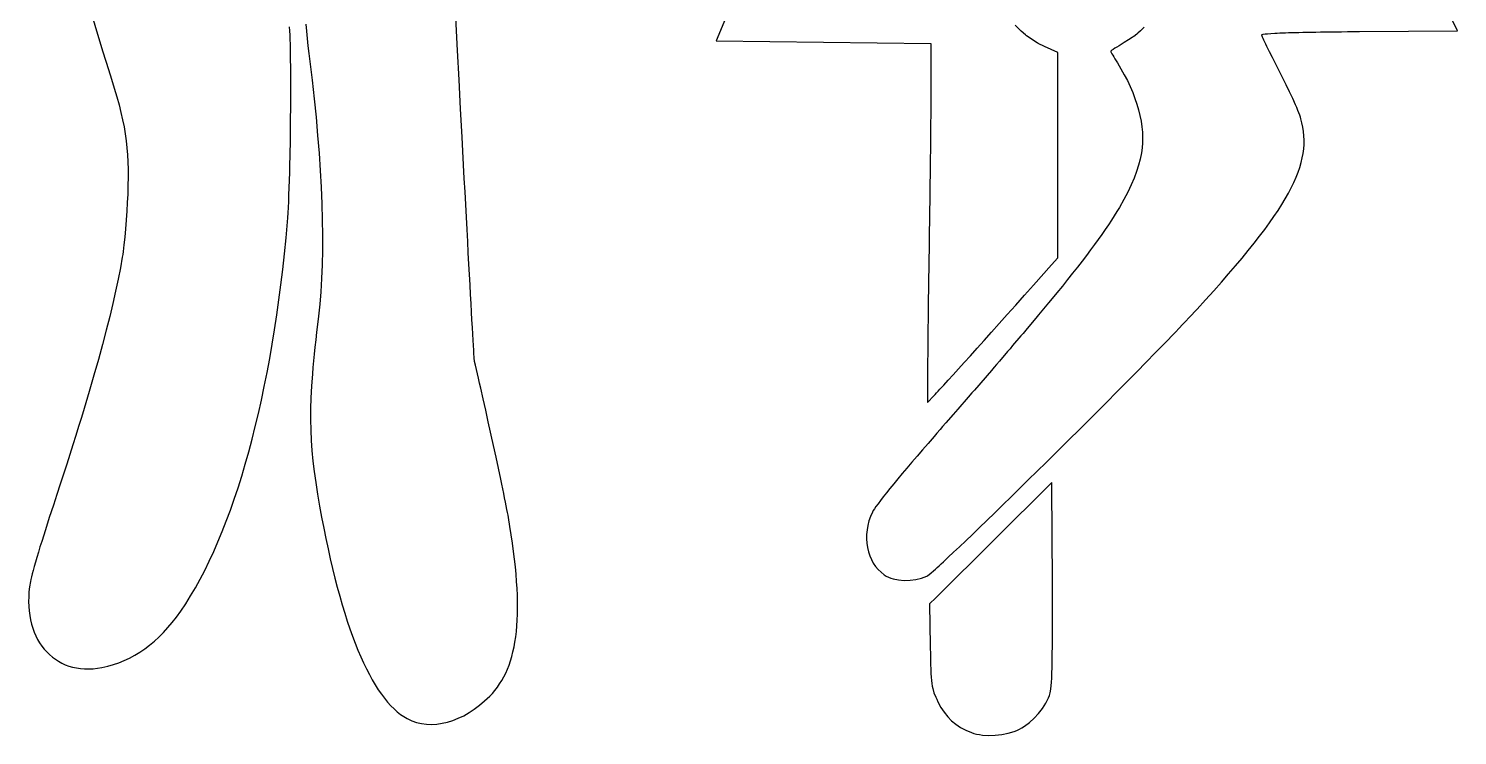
# Model space of a CAD drawing. Header units: metres. Extents: x 6 to 95, y 7 to 124.
# Drawn here: x 7.8 to 94.9, y 6.7 to 49.8 of the extents above; entities that cross this region are included whole.
import ezdxf

# ---------------------------------------------------------------- set-up
doc = ezdxf.new("R2010")
doc.units = ezdxf.units.M

msp = doc.modelspace()

# ---------------------------------------------------------------- linework, layer by layer
for p, q in [((94.9055, 49.6734), (90.3187, 59.1896)), ((33.9196, 48.4789), (33.7321, 52.0659)), ((50.764, 51.6686), (49.7015, 49.0595)), ((11.6355, 50.5805), (11.9517, 49.4763)), ((23.6868, 49.6873), (23.667, 49.9255)), ((23.703, 49.4121), (23.6868, 49.6873)), ((24.6686, 50.0777), (24.7015, 49.6536)), ((68.234, 49.7132), (67.9269, 50.0166)), ((68.2864, 49.6672), (68.234, 49.7132)), ((75.5798, 49.6855), (75.4096, 49.5339)), ((75.6416, 49.7427), (75.5798, 49.6855)), ((75.8025, 49.9042), (75.6416, 49.7427)), ((11.9517, 49.4763), (12.2809, 48.3875)), ((23.7161, 49.0938), (23.703, 49.4121)), ((23.7216, 48.9166), (23.7161, 49.0938)), ((23.7263, 48.7264), (23.7216, 48.9166)), ((24.7015, 49.6536), (24.7411, 49.214)), ((24.7411, 49.214), (24.7873, 48.7601)), ((49.7015, 49.0595), (56.2448, 48.983)), ((56.2448, 48.983), (62.7881, 48.906)), ((62.7881, 48.906), (62.7881, 46.1434)), ((68.559, 49.4357), (68.2864, 49.6672)), ((68.6315, 49.3797), (68.559, 49.4357)), ((68.9026, 49.1834), (68.6315, 49.3797)), ((68.98, 49.1313), (68.9026, 49.1834)), ((69.2764, 48.9503), (68.98, 49.1313)), ((69.337, 48.9149), (69.2764, 48.9503)), ((69.7148, 48.7236), (69.337, 48.9149)), ((74.5853, 48.9577), (74.2657, 48.7722)), ((74.8515, 49.119), (74.5853, 48.9577)), ((74.8915, 49.1455), (74.8515, 49.119)), ((75.0957, 49.2872), (74.8915, 49.1455)), ((75.1638, 49.3374), (75.0957, 49.2872)), ((75.344, 49.4795), (75.1638, 49.3374)), ((75.4096, 49.5339), (75.344, 49.4795)), ((82.9713, 49.4285), (82.9714, 49.4298)), ((82.9715, 49.4259), (82.9713, 49.4285)), ((82.9714, 49.4298), (82.9717, 49.4311)), ((82.9727, 49.4174), (82.9715, 49.4259)), ((82.9717, 49.4311), (82.9721, 49.4324)), ((82.9721, 49.4324), (82.9727, 49.4337)), ((82.9727, 49.4337), (82.9735, 49.435)), ((82.9769, 49.4012), (82.9727, 49.4174)), ((82.9735, 49.435), (82.9744, 49.4364)), ((82.9744, 49.4364), (82.9768, 49.4389)), ((82.9768, 49.4389), (82.9798, 49.4415)), ((82.993, 49.3541), (82.9769, 49.4012)), ((82.9798, 49.4415), (82.9836, 49.4441)), ((82.9836, 49.4441), (82.9931, 49.4492)), ((83.0193, 49.2884), (82.993, 49.3541)), ((82.9931, 49.4492), (83.0204, 49.4591)), ((83.0552, 49.2051), (83.0193, 49.2884)), ((83.0204, 49.4591), (83.0588, 49.4688)), ((83.1001, 49.1053), (83.0552, 49.2051)), ((83.0588, 49.4688), (83.169, 49.4872)), ((83.1534, 48.9902), (83.1001, 49.1053)), ((83.2148, 48.861), (83.1534, 48.9902)), ((83.169, 49.4872), (83.3244, 49.5045)), ((83.2834, 48.7186), (83.2148, 48.861)), ((83.3244, 49.5045), (83.5256, 49.5208)), ((83.5256, 49.5208), (83.7732, 49.536)), ((83.7732, 49.536), (83.9146, 49.5432)), ((83.9146, 49.5432), (84.0679, 49.5501)), ((84.0679, 49.5501), (84.233, 49.5568)), ((84.233, 49.5568), (84.4102, 49.5632)), ((84.4102, 49.5632), (84.5994, 49.5694)), ((84.5994, 49.5694), (84.8007, 49.5753)), ((84.8007, 49.5753), (85.0143, 49.581)), ((85.0143, 49.581), (85.2402, 49.5865)), ((85.2402, 49.5865), (85.4785, 49.5917)), ((85.4785, 49.5917), (85.7292, 49.5966)), ((85.7292, 49.5966), (85.9924, 49.6013)), ((85.9924, 49.6013), (86.2683, 49.6058)), ((86.2683, 49.6058), (86.5568, 49.6101)), ((86.5568, 49.6101), (86.8581, 49.6141)), ((86.8581, 49.6141), (87.1723, 49.6179)), ((87.1723, 49.6179), (87.4994, 49.6215)), ((87.4994, 49.6215), (87.8394, 49.6248)), ((87.8394, 49.6248), (88.1926, 49.628)), ((88.1926, 49.628), (88.5589, 49.6309)), ((88.5589, 49.6309), (88.9384, 49.6336)), ((88.9384, 49.6336), (94.9055, 49.6734)), ((12.2809, 48.3875), (12.6229, 47.3148)), ((23.7305, 48.5224), (23.7263, 48.7264)), ((23.734, 48.304), (23.7305, 48.5224)), ((23.737, 48.0702), (23.734, 48.304)), ((23.7394, 47.8204), (23.737, 48.0702)), ((24.7873, 48.7601), (24.8402, 48.2931)), ((24.8402, 48.2931), (25.0428, 46.6597)), ((34.0136, 46.6895), (33.9196, 48.4789)), ((70.539, 48.3463), (69.7148, 48.7236)), ((70.539, 35.837), (70.539, 48.3463)), ((73.7624, 48.4298), (73.7621, 48.4289)), ((73.7621, 48.4289), (73.7621, 48.428)), ((73.7621, 48.428), (73.7622, 48.4261)), ((73.7622, 48.4261), (73.7626, 48.4238)), ((73.7627, 48.4308), (73.7624, 48.4298)), ((73.7626, 48.4238), (73.7642, 48.4181)), ((73.7632, 48.4319), (73.7627, 48.4308)), ((73.7645, 48.4343), (73.7632, 48.4319)), ((73.7642, 48.4181), (73.7703, 48.4019)), ((73.7664, 48.437), (73.7645, 48.4343)), ((73.7789, 48.4506), (73.7664, 48.437)), ((73.7703, 48.4019), (73.7938, 48.3525)), ((73.827, 48.4899), (73.7789, 48.4506)), ((73.7938, 48.3525), (73.8309, 48.2827)), ((73.9032, 48.544), (73.827, 48.4899)), ((73.8309, 48.2827), (73.8801, 48.1953)), ((73.8801, 48.1953), (73.9396, 48.0931)), ((74.0039, 48.6104), (73.9032, 48.544)), ((73.9396, 48.0931), (74.0078, 47.9792)), ((74.1259, 48.6872), (74.0039, 48.6104)), ((74.0078, 47.9792), (74.1636, 47.7273)), ((74.2657, 48.7722), (74.1259, 48.6872)), ((83.359, 48.5643), (83.2834, 48.7186)), ((83.4408, 48.3991), (83.359, 48.5643)), ((83.6213, 48.0407), (83.4408, 48.3991)), ((83.8204, 47.6523), (83.6213, 48.0407)), ((12.6229, 47.3148), (12.8132, 46.7241)), ((23.7413, 47.5539), (23.7394, 47.8204)), ((23.7428, 47.2699), (23.7413, 47.5539)), ((23.7439, 46.9676), (23.7428, 47.2699)), ((74.1636, 47.7273), (74.384, 47.3648)), ((74.384, 47.3648), (74.5879, 47.002)), ((84.0338, 47.243), (83.8204, 47.6523)), ((84.467, 46.3866), (84.0338, 47.243)), ((12.8132, 46.7241), (12.9845, 46.1719)), ((23.7446, 46.6462), (23.7439, 46.9676)), ((23.7449, 46.3051), (23.7446, 46.6462)), ((23.7449, 45.9435), (23.7449, 46.3051)), ((25.0428, 46.6597), (25.1717, 45.5211)), ((34.1069, 44.92), (34.0136, 46.6895)), ((74.5879, 47.002), (74.7753, 46.6393)), ((74.7753, 46.6393), (74.946, 46.2774)), ((74.946, 46.2774), (75.0997, 45.9169)), ((84.6716, 45.9592), (84.467, 46.3866)), ((12.9845, 46.1719), (13.1373, 45.6533)), ((13.1373, 45.6533), (13.2725, 45.1633)), ((23.7442, 45.1558), (23.7446, 45.5607)), ((23.7446, 45.5607), (23.7449, 45.9435)), ((25.1717, 45.5211), (25.2862, 44.4002)), ((62.7855, 45.4216), (62.784, 45.1965)), ((62.7866, 45.6295), (62.7855, 45.4216)), ((62.7874, 45.8195), (62.7866, 45.6295)), ((62.7879, 45.9911), (62.7874, 45.8195)), ((62.7881, 46.1434), (62.7879, 45.9911)), ((75.0997, 45.9169), (75.2364, 45.5585)), ((75.2364, 45.5585), (75.3559, 45.2028)), ((84.8611, 45.5485), (84.6716, 45.9592)), ((85.0298, 45.1663), (84.8611, 45.5485)), ((13.2725, 45.1633), (13.3909, 44.697)), ((13.3909, 44.697), (13.4931, 44.2494)), ((23.7388, 44.1237), (23.7442, 45.1558)), ((34.1987, 43.1835), (34.1069, 44.92)), ((62.7803, 44.6979), (62.778, 44.4257)), ((62.7823, 44.9551), (62.7803, 44.6979)), ((62.784, 45.1965), (62.7823, 44.9551)), ((75.3559, 45.2028), (75.4579, 44.8504)), ((75.4579, 44.8504), (75.5424, 44.502)), ((75.5424, 44.502), (75.6091, 44.1581)), ((85.1047, 44.9898), (85.0298, 45.1663)), ((85.1725, 44.8249), (85.1047, 44.9898)), ((85.2323, 44.6731), (85.1725, 44.8249)), ((85.2836, 44.5361), (85.2323, 44.6731)), ((85.3256, 44.4152), (85.2836, 44.5361)), ((13.4931, 44.2494), (13.5801, 43.8155)), ((13.5801, 43.8155), (13.6525, 43.3903)), ((23.7264, 43.073), (23.7388, 44.1237)), ((25.2862, 44.4002), (25.3862, 43.2988)), ((62.7726, 43.839), (62.7695, 43.5259)), ((62.7755, 44.1391), (62.7726, 43.839)), ((62.778, 44.4257), (62.7755, 44.1391)), ((75.6091, 44.1581), (75.6579, 43.8195)), ((75.6579, 43.8195), (75.6887, 43.4867)), ((85.3578, 44.312), (85.3256, 44.4152)), ((85.4249, 44.0543), (85.3578, 44.312)), ((85.4784, 43.7962), (85.4249, 44.0543)), ((85.5179, 43.5368), (85.4784, 43.7962)), ((13.6525, 43.3903), (13.7111, 42.9689)), ((13.7111, 42.9689), (13.7567, 42.5463)), ((23.7076, 42.0331), (23.7264, 43.073)), ((25.3862, 43.2988), (25.4716, 42.2186)), ((34.2438, 42.3316), (34.1987, 43.1835)), ((62.7662, 43.2006), (62.7589, 42.5161)), ((62.7695, 43.5259), (62.7662, 43.2006)), ((75.6953, 42.841), (75.6708, 42.5295)), ((75.6887, 43.4867), (75.7012, 43.1603)), ((75.7012, 43.1603), (75.6953, 42.841)), ((85.543, 43.2757), (85.5179, 43.5368)), ((85.5288, 42.4754), (85.5488, 42.7456)), ((85.5535, 43.0122), (85.543, 43.2757)), ((85.5488, 42.7456), (85.5535, 43.0122)), ((13.7567, 42.5463), (13.7901, 42.1175)), ((13.7901, 42.1175), (13.812, 41.6776)), ((23.696, 41.5262), (23.7076, 42.0331)), ((25.4716, 42.2186), (25.5425, 41.1615)), ((34.2883, 41.4928), (34.2438, 42.3316)), ((62.7589, 42.5161), (62.7506, 41.7911)), ((75.5523, 41.8532), (75.4556, 41.4746)), ((75.6276, 42.2263), (75.5523, 41.8532)), ((75.6708, 42.5295), (75.6276, 42.2263)), ((85.3731, 41.6364), (85.4413, 41.9214)), ((85.4413, 41.9214), (85.4931, 42.2009)), ((85.4931, 42.2009), (85.5288, 42.4754)), ((13.812, 41.6776), (13.8231, 41.2216)), ((13.8231, 41.2216), (13.8244, 40.7445)), ((23.6692, 40.5572), (23.6832, 41.033)), ((23.6832, 41.033), (23.696, 41.5262)), ((25.5425, 41.1615), (25.5988, 40.1293)), ((34.3322, 40.6688), (34.2883, 41.4928)), ((62.7415, 41.0313), (62.7317, 40.2422)), ((62.7506, 41.7911), (62.7415, 41.0313)), ((75.3349, 41.0871), (75.188, 40.6873)), ((75.4556, 41.4746), (75.3349, 41.0871)), ((85.0667, 40.7419), (85.1861, 41.0473)), ((85.1861, 41.0473), (85.2882, 41.3453)), ((85.2882, 41.3453), (85.3731, 41.6364)), ((13.8164, 40.2413), (13.8, 39.707)), ((13.8244, 40.7445), (13.8164, 40.2413)), ((23.6381, 39.672), (23.6541, 40.1023)), ((23.6541, 40.1023), (23.6692, 40.5572)), ((25.5988, 40.1293), (25.6403, 39.1239)), ((34.3752, 39.861), (34.3322, 40.6688)), ((62.7317, 40.2422), (62.7212, 39.4294)), ((75.0123, 40.2718), (74.8053, 39.8371)), ((75.188, 40.6873), (75.0123, 40.2718)), ((84.6003, 39.7749), (84.7741, 40.1063)), ((84.7741, 40.1063), (84.9294, 40.4285)), ((84.9294, 40.4285), (85.0667, 40.7419)), ((13.8, 39.707), (13.7775, 39.1994)), ((23.6035, 38.9), (23.6212, 39.27)), ((23.6212, 39.27), (23.6381, 39.672)), ((34.4174, 39.0712), (34.3752, 39.861)), ((62.7212, 39.4294), (62.71, 38.5986)), ((74.5645, 39.38), (74.2876, 38.897)), ((74.8053, 39.8371), (74.5645, 39.38)), ((84.1959, 39.0815), (84.4077, 39.4335)), ((84.4077, 39.4335), (84.6003, 39.7749)), ((13.7467, 38.6682), (13.6664, 37.5984)), ((13.7775, 39.1994), (13.7467, 38.6682)), ((23.5661, 38.2704), (23.5851, 38.5656)), ((23.5851, 38.5656), (23.6035, 38.9)), ((25.6403, 39.1239), (25.667, 38.1471)), ((34.4586, 38.301), (34.4174, 39.0712)), ((62.71, 38.5986), (62.6604, 35.2071)), ((73.9721, 38.3847), (73.7991, 38.1164)), ((74.1348, 38.6447), (73.9721, 38.3847)), ((74.2876, 38.897), (74.1348, 38.6447)), ((83.7137, 38.3434), (83.9647, 38.7184)), ((83.9647, 38.7184), (84.1959, 39.0815)), ((13.6664, 37.5984), (13.6195, 37.0912)), ((23.4586, 37.0412), (23.5468, 38.0182)), ((23.5468, 38.0182), (23.5661, 38.2704)), ((25.667, 38.1471), (25.6789, 37.2007)), ((34.4988, 37.552), (34.4586, 38.301)), ((34.5379, 36.8257), (34.4988, 37.552)), ((73.4209, 37.5538), (73.2152, 37.2585)), ((73.6154, 37.8396), (73.4209, 37.5538)), ((73.7991, 38.1164), (73.6154, 37.8396)), ((82.8382, 37.1413), (83.1508, 37.5555)), ((83.1508, 37.5555), (83.4425, 37.956)), ((83.4425, 37.956), (83.7137, 38.3434)), ((13.5699, 36.6235), (13.5446, 36.4094)), ((13.6195, 37.0912), (13.5699, 36.6235)), ((23.3621, 36.076), (23.4586, 37.0412)), ((25.6789, 37.2007), (25.6759, 36.2865)), ((34.5757, 36.1239), (34.5379, 36.8257)), ((72.769, 36.6379), (72.5278, 36.3117)), ((72.998, 36.9533), (72.769, 36.6379)), ((73.2152, 37.2585), (72.998, 36.9533)), ((82.1492, 36.2693), (82.5045, 36.7128)), ((82.5045, 36.7128), (82.8382, 37.1413)), ((13.4683, 35.8696), (13.3523, 35.2137)), ((13.4936, 36.0304), (13.4683, 35.8696)), ((13.5191, 36.211), (13.4936, 36.0304)), ((13.5446, 36.4094), (13.5191, 36.211)), ((23.2573, 35.1228), (23.3621, 36.076)), ((25.6759, 36.2865), (25.6579, 35.4063)), ((34.6123, 35.4482), (34.5757, 36.1239)), ((70.1447, 35.3936), (70.5318, 35.8289)), ((70.5318, 35.8293), (70.539, 35.837)), ((70.5318, 35.8289), (70.5318, 35.8293)), ((72.2742, 35.9744), (72.0079, 35.6255)), ((72.5278, 36.3117), (72.2742, 35.9744)), ((81.3728, 35.335), (81.7721, 35.8103)), ((81.7721, 35.8103), (82.1492, 36.2693)), ((13.3523, 35.2137), (13.2181, 34.5239)), ((23.1443, 34.1821), (23.2573, 35.1228)), ((25.6579, 35.4063), (25.6249, 34.562)), ((34.6475, 34.8001), (34.6123, 35.4482)), ((62.6604, 35.2071), (62.6504, 34.5482)), ((69.0425, 34.1539), (70.1447, 35.3936)), ((71.4358, 34.8912), (71.1294, 34.5051)), ((71.7285, 35.2646), (71.4358, 34.8912)), ((72.0079, 35.6255), (71.7285, 35.2646)), ((80.9509, 34.8429), (81.3728, 35.335)), ((13.2181, 34.5239), (13.0653, 33.7991)), ((23.0233, 33.2542), (23.1443, 34.1821)), ((25.6249, 34.562), (25.5768, 33.7554)), ((34.6812, 34.1813), (34.6475, 34.8001)), ((34.7134, 33.5934), (34.6812, 34.1813)), ((62.6504, 34.5482), (62.641, 33.9041)), ((68.4939, 33.5373), (69.0425, 34.1539)), ((70.8091, 34.1056), (70.4744, 33.6925)), ((71.1294, 34.5051), (70.8091, 34.1056)), ((80.0381, 33.8057), (80.5061, 34.3333)), ((80.5061, 34.3333), (80.9509, 34.8429)), ((13.0653, 33.7991), (12.8936, 33.0382)), ((22.8942, 32.3393), (23.0233, 33.2542)), ((25.5768, 33.7554), (25.5135, 32.9883)), ((34.744, 33.038), (34.7134, 33.5934)), ((62.6322, 33.2765), (62.6242, 32.6675)), ((62.641, 33.9041), (62.6322, 33.2765)), ((67.9625, 32.9408), (68.4939, 33.5373)), ((70.0863, 33.2191), (69.9671, 33.0745)), ((70.4744, 33.6925), (70.0863, 33.2191)), ((79.031, 32.6935), (79.5465, 33.2593)), ((79.5465, 33.2593), (80.0381, 33.8057)), ((12.8936, 33.0382), (12.7029, 32.2403)), ((22.7572, 31.438), (22.8942, 32.3393)), ((25.435, 32.2625), (25.375, 31.7652)), ((25.5135, 32.9883), (25.435, 32.2625)), ((34.7728, 32.5168), (34.744, 33.038)), ((34.7998, 32.0313), (34.7728, 32.5168)), ((62.6242, 32.6675), (62.6169, 32.0791)), ((66.9561, 31.8132), (67.4496, 32.3656)), ((67.4496, 32.3656), (67.9625, 32.9408)), ((69.3619, 32.3439), (69.187, 32.1343)), ((69.4621, 32.4647), (69.3619, 32.3439)), ((69.9671, 33.0745), (69.4621, 32.4647)), ((78.5332, 32.1582), (78.7111, 32.348)), ((78.7111, 32.348), (78.8772, 32.5266)), ((78.8772, 32.5266), (79.031, 32.6935)), ((12.4928, 31.4044), (12.263, 30.5296)), ((12.7029, 32.2403), (12.4928, 31.4044)), ((22.6124, 30.5504), (22.7572, 31.438)), ((25.375, 31.7652), (25.319, 31.2859)), ((34.825, 31.5832), (34.7998, 32.0313)), ((34.8481, 31.1741), (34.825, 31.5832)), ((62.6103, 31.5133), (62.6044, 30.9719)), ((62.6169, 32.0791), (62.6103, 31.5133)), ((66.4832, 31.2845), (66.9561, 31.8132)), ((68.5797, 31.4112), (68.4109, 31.2112)), ((69.0786, 32.0052), (68.5797, 31.4112)), ((69.187, 32.1343), (69.0786, 32.0052)), ((77.713, 31.2962), (77.9335, 31.5263)), ((77.9335, 31.5263), (78.1441, 31.7469)), ((78.1441, 31.7469), (78.3441, 31.9577)), ((78.3441, 31.9577), (78.5332, 32.1582)), ((12.263, 30.5296), (12.0132, 29.6148)), ((22.4599, 29.6769), (22.6124, 30.5504)), ((25.267, 30.8238), (25.2189, 30.3779)), ((25.319, 31.2859), (25.267, 30.8238)), ((34.8692, 30.8056), (34.8481, 31.1741)), ((34.8882, 30.4794), (34.8692, 30.8056)), ((62.6044, 30.9719), (62.5993, 30.457)), ((65.6037, 30.3038), (66.032, 30.781)), ((66.032, 30.781), (66.4832, 31.2845)), ((68.2848, 31.0624), (67.7772, 30.4647)), ((68.4109, 31.2112), (68.2848, 31.0624)), ((76.475, 30.0189), (76.9955, 30.5535)), ((76.9955, 30.5535), (77.2436, 30.8094)), ((77.2436, 30.8094), (77.4829, 31.0571)), ((77.4829, 31.0571), (77.713, 31.2962)), ((22.2998, 28.8179), (22.4599, 29.6769)), ((25.1747, 29.9473), (25.1346, 29.531)), ((25.2189, 30.3779), (25.1747, 29.9473)), ((34.9049, 30.1971), (34.8882, 30.4794)), ((34.9194, 29.9602), (34.9049, 30.1971)), ((34.9314, 29.7704), (34.9194, 29.9602)), ((34.9365, 29.6937), (34.9314, 29.7704)), ((34.9409, 29.6294), (34.9365, 29.6937)), ((62.595, 29.9706), (62.5914, 29.5146)), ((62.5993, 30.457), (62.595, 29.9706)), ((64.8201, 29.4333), (65.1994, 29.8541)), ((65.1994, 29.8541), (65.6037, 30.3038)), ((67.4726, 30.1077), (66.9725, 29.5238)), ((67.6189, 30.2787), (67.4726, 30.1077)), ((67.7772, 30.4647), (67.6189, 30.2787)), ((75.9248, 29.4568), (76.475, 30.0189)), ((12.0132, 29.6148), (11.7433, 28.659)), ((22.1321, 27.9737), (22.2998, 28.8179)), ((25.0984, 29.1281), (25.0663, 28.7377)), ((25.1346, 29.531), (25.0984, 29.1281)), ((34.9448, 29.5776), (34.9409, 29.6294)), ((34.9479, 29.5387), (34.9448, 29.5776)), ((34.9504, 29.5127), (34.9479, 29.5387)), ((34.9523, 29.4999), (34.9504, 29.5127)), ((35.0079, 29.2692), (34.9523, 29.4999)), ((35.0673, 29.0199), (35.0079, 29.2692)), ((35.1301, 28.7534), (35.0673, 29.0199)), ((62.5886, 29.0909), (62.5867, 28.7016)), ((62.5914, 29.5146), (62.5886, 29.0909)), ((64.1413, 28.6829), (64.467, 29.0425)), ((64.467, 29.0425), (64.8201, 29.4333)), ((66.4826, 28.955), (65.4444, 27.7546)), ((66.6484, 29.1469), (66.4826, 28.955)), ((66.8003, 29.3233), (66.6484, 29.1469)), ((66.9725, 29.5238), (66.8003, 29.3233)), ((74.749, 28.2638), (75.3483, 28.8707)), ((75.3483, 28.8707), (75.9248, 29.4568)), ((11.7433, 28.659), (11.4529, 27.6613)), ((21.957, 27.1446), (22.1321, 27.9737)), ((25.0139, 27.9905), (24.9775, 27.282)), ((25.0663, 28.7377), (25.0139, 27.9905)), ((35.1959, 28.4712), (35.1301, 28.7534)), ((35.2645, 28.1747), (35.1959, 28.4712)), ((35.3355, 27.8653), (35.2645, 28.1747)), ((62.5855, 28.3487), (62.5852, 28.034)), ((62.5852, 28.034), (62.5857, 27.7596)), ((62.5867, 28.7016), (62.5855, 28.3487)), ((63.339, 27.8042), (63.4537, 27.9289)), ((63.4537, 27.9289), (63.5761, 28.0625)), ((63.5761, 28.0625), (63.8439, 28.3559)), ((63.8439, 28.3559), (64.1413, 28.6829)), ((74.1304, 27.6396), (74.749, 28.2638)), ((11.4529, 27.6613), (11.1417, 26.6206)), ((21.7745, 26.331), (21.957, 27.1446)), ((24.9775, 27.282), (24.9572, 26.6046)), ((35.4836, 27.2135), (35.3355, 27.8653)), ((35.6377, 26.5273), (35.4836, 27.2135)), ((62.5871, 27.5275), (62.5845, 27.5275)), ((62.5845, 27.5275), (62.5897, 27.0019)), ((62.5857, 27.7596), (62.5871, 27.5275)), ((62.5897, 27.0019), (62.9612, 27.3972)), ((62.9612, 27.3972), (63.0432, 27.4848)), ((63.0432, 27.4848), (63.1337, 27.582)), ((63.1337, 27.582), (63.2323, 27.6885)), ((63.2323, 27.6885), (63.339, 27.8042)), ((65.0676, 27.3206), (64.434, 26.5935)), ((65.2947, 27.582), (65.0676, 27.3206)), ((65.4444, 27.7546), (65.2947, 27.582)), ((73.496, 27.0016), (74.1304, 27.6396)), ((11.1417, 26.6206), (10.9783, 26.0839)), ((21.5847, 25.5332), (21.7745, 26.331)), ((24.9572, 26.6046), (24.953, 25.951)), ((35.7954, 25.8182), (35.6377, 26.5273)), ((64.1539, 26.2727), (63.6968, 25.7501)), ((64.434, 26.5935), (64.1539, 26.2727)), ((70.2073, 23.7236), (72.8492, 26.3532)), ((72.8492, 26.3532), (73.496, 27.0016)), ((10.8095, 25.5361), (10.6355, 24.977)), ((10.9783, 26.0839), (10.8095, 25.5361)), ((21.3878, 24.7516), (21.5847, 25.5332)), ((24.953, 25.951), (24.965, 25.3134)), ((24.965, 25.3134), (24.9932, 24.6846)), ((36.1116, 24.3765), (35.7954, 25.8182)), ((63.3519, 25.3544), (63.1574, 25.1295)), ((63.5043, 25.5302), (63.3519, 25.3544)), ((63.6968, 25.7501), (63.5043, 25.5302)), ((10.456, 24.4066), (10.2712, 23.8247)), ((10.6355, 24.977), (10.456, 24.4066)), ((21.1838, 23.9864), (21.3878, 24.7516)), ((24.9932, 24.6846), (25.0377, 24.057)), ((62.6144, 24.5013), (62.2744, 24.1063)), ((62.9855, 24.9302), (62.6144, 24.5013)), ((63.1574, 25.1295), (62.9855, 24.9302)), ((10.2712, 23.8247), (10.0809, 23.2312)), ((20.9729, 23.238), (21.1838, 23.9864)), ((25.0377, 24.057), (25.0984, 23.423)), ((36.2652, 23.6668), (36.1116, 24.3765)), ((36.4123, 22.9798), (36.2652, 23.6668)), ((61.9465, 23.723), (61.6316, 23.3527)), ((62.2744, 24.1063), (61.9465, 23.723)), ((69.8218, 23.3406), (70.2073, 23.7236)), ((10.0809, 23.2312), (9.88521, 22.6259)), ((20.755, 22.5068), (20.9729, 23.238)), ((25.0984, 23.423), (25.1755, 22.7753)), ((25.1755, 22.7753), (25.269, 22.1064)), ((36.5507, 22.3268), (36.4123, 22.9798)), ((61.3309, 22.9968), (61.0454, 22.6564)), ((61.6316, 23.3527), (61.3309, 22.9968)), ((68.7326, 22.2668), (69.8218, 23.3406)), ((9.68399, 22.0089), (9.47725, 21.3798)), ((9.88521, 22.6259), (9.68399, 22.0089)), ((20.2989, 21.0971), (20.5303, 21.793)), ((20.5303, 21.793), (20.755, 22.5068)), ((25.269, 22.1064), (25.3789, 21.4086)), ((36.6157, 22.0167), (36.5507, 22.3268)), ((36.6777, 21.7194), (36.6157, 22.0167)), ((60.5247, 22.0276), (60.2915, 21.7418)), ((60.7763, 22.3329), (60.5247, 22.0276)), ((61.0454, 22.6564), (60.7763, 22.3329)), ((70.1643, 22.1169), (63.0831, 15.0827)), ((68.2014, 21.7451), (68.7326, 22.2668)), ((70.1571, 21.8508), (70.1643, 22.1169)), ((70.199, 16.0139), (70.1571, 21.8508)), ((9.47725, 21.3798), (9.26492, 20.7387)), ((20.0609, 20.4193), (20.2989, 21.0971)), ((25.3789, 21.4086), (25.5053, 20.6746)), ((36.7362, 21.4363), (36.6777, 21.7194)), ((36.7909, 21.1689), (36.7362, 21.4363)), ((36.8415, 20.9185), (36.7909, 21.1689)), ((36.8878, 20.6866), (36.8415, 20.9185)), ((59.7137, 21.0141), (59.5653, 20.8191)), ((59.8849, 21.2338), (59.7137, 21.0141)), ((60.0779, 21.4768), (59.8849, 21.2338)), ((60.2915, 21.7418), (60.0779, 21.4768)), ((67.1756, 20.7418), (67.6817, 21.2361)), ((67.6817, 21.2361), (68.2014, 21.7451)), ((9.26492, 20.7387), (9.01614, 19.9809)), ((19.8164, 19.7601), (20.0609, 20.4193)), ((25.5053, 20.6746), (25.6294, 19.996)), ((36.9294, 20.4747), (36.8878, 20.6866)), ((36.966, 20.2842), (36.9294, 20.4747)), ((36.9973, 20.1164), (36.966, 20.2842)), ((37.0229, 19.9728), (36.9973, 20.1164)), ((59.2214, 20.3114), (59.1056, 20.0413)), ((59.2677, 20.3949), (59.2214, 20.3114)), ((59.3412, 20.5082), (59.2677, 20.3949)), ((59.4408, 20.6501), (59.3412, 20.5082)), ((59.5653, 20.8191), (59.4408, 20.6501)), ((66.2118, 19.8049), (66.6849, 20.264)), ((66.6849, 20.264), (67.1756, 20.7418)), ((8.77698, 19.2346), (8.55316, 18.5191)), ((9.01614, 19.9809), (8.77698, 19.2346)), ((19.5654, 19.1196), (19.8164, 19.7601)), ((25.6294, 19.996), (25.7567, 19.3342)), ((25.7567, 19.3342), (25.887, 18.6893)), ((37.1134, 19.4362), (37.0229, 19.9728)), ((37.1959, 18.9141), (37.1134, 19.4362)), ((58.8948, 19.2155), (58.869, 18.9406)), ((58.9426, 19.4917), (58.8948, 19.2155)), ((59.0128, 19.7675), (58.9426, 19.4917)), ((59.1056, 20.0413), (59.0128, 19.7675)), ((65.3257, 18.95), (65.758, 19.3662)), ((65.758, 19.3662), (66.2118, 19.8049)), ((8.55316, 18.5191), (8.44879, 18.1789)), ((19.0446, 17.8966), (19.3081, 18.4984)), ((19.3081, 18.4984), (19.5654, 19.1196)), ((25.887, 18.6893), (26.0204, 18.0614)), ((37.2705, 18.4063), (37.1959, 18.9141)), ((37.3371, 17.9126), (37.2705, 18.4063)), ((58.869, 18.9406), (58.865, 18.6687)), ((58.865, 18.6687), (58.8823, 18.4015)), ((58.8823, 18.4015), (58.9207, 18.1406)), ((64.5333, 18.1928), (64.9168, 18.5582)), ((64.9168, 18.5582), (65.3257, 18.95)), ((8.25874, 17.5453), (8.1745, 17.2568)), ((8.35042, 17.8535), (8.25874, 17.5453)), ((8.44879, 18.1789), (8.35042, 17.8535)), ((18.7748, 17.3147), (19.0446, 17.8966)), ((26.0204, 18.0614), (26.1567, 17.4506)), ((26.1567, 17.4506), (26.2961, 16.857)), ((37.3956, 17.4328), (37.3371, 17.9126)), ((37.4462, 16.9668), (37.3956, 17.4328)), ((58.9207, 18.1406), (58.9799, 17.8877)), ((58.9799, 17.8877), (59.0595, 17.6445)), ((59.0595, 17.6445), (59.1592, 17.4126)), ((63.5548, 17.2742), (63.8503, 17.5489)), ((63.8503, 17.5489), (64.1772, 17.8557)), ((64.1772, 17.8557), (64.5333, 18.1928)), ((8.03113, 16.7483), (7.97345, 16.5331)), ((8.09839, 16.9904), (8.03113, 16.7483)), ((8.1745, 17.2568), (8.09839, 16.9904)), ((18.2173, 16.2116), (18.4991, 16.7529)), ((18.4991, 16.7529), (18.7748, 17.3147)), ((26.2961, 16.857), (26.4383, 16.2805)), ((37.4887, 16.5144), (37.4462, 16.9668)), ((59.1592, 17.4126), (59.2787, 17.1937)), ((59.2787, 17.1937), (59.4177, 16.9895)), ((59.4177, 16.9895), (59.5759, 16.8016)), ((59.5759, 16.8016), (59.7529, 16.6318)), ((59.7529, 16.6318), (59.9485, 16.4816)), ((62.694, 16.5069), (63.0656, 16.8294)), ((63.0656, 16.8294), (63.1745, 16.927)), ((63.1745, 16.927), (63.2926, 17.0338)), ((63.2926, 17.0338), (63.4194, 17.1496)), ((63.4194, 17.1496), (63.5548, 17.2742)), ((7.81496, 15.756), (7.78008, 15.4456)), ((7.86502, 16.0723), (7.81496, 15.756)), ((7.88968, 16.1927), (7.86502, 16.0723)), ((7.92606, 16.3471), (7.88968, 16.1927)), ((7.97345, 16.5331), (7.92606, 16.3471)), ((17.6363, 15.192), (17.9297, 15.6912)), ((17.9297, 15.6912), (18.2173, 16.2116)), ((26.4383, 16.2805), (26.5835, 15.7214)), ((26.5835, 15.7214), (26.7315, 15.1797)), ((37.5231, 16.0753), (37.4887, 16.5144)), ((37.5494, 15.6494), (37.5231, 16.0753)), ((59.9485, 16.4816), (60.0706, 16.4068)), ((60.0706, 16.4068), (60.2039, 16.341)), ((60.2039, 16.341), (60.347, 16.2843)), ((60.347, 16.2843), (60.4987, 16.2368)), ((60.4987, 16.2368), (60.823, 16.1691)), ((60.823, 16.1691), (61.1667, 16.1383)), ((61.1667, 16.1383), (61.5197, 16.1449)), ((61.5197, 16.1449), (61.872, 16.1891)), ((61.872, 16.1891), (62.2136, 16.2712)), ((62.2136, 16.2712), (62.5343, 16.3917)), ((62.5343, 16.3917), (62.5608, 16.4069)), ((62.5608, 16.4069), (62.5974, 16.4322)), ((62.5974, 16.4322), (62.694, 16.5069)), ((70.2016, 15.6217), (70.199, 16.0139)), ((7.76006, 15.1418), (7.75456, 14.8447)), ((7.75456, 14.8447), (7.76331, 14.5548)), ((7.78008, 15.4456), (7.76006, 15.1418)), ((17.3371, 14.7143), (17.6363, 15.192)), ((26.7315, 15.1797), (26.8824, 14.6554)), ((37.5676, 15.2365), (37.5494, 15.6494)), ((37.5777, 14.8365), (37.5676, 15.2365)), ((37.5797, 14.4491), (37.5777, 14.8365)), ((63.0831, 15.0827), (62.7116, 14.7138)), ((70.2039, 15.2423), (70.2016, 15.6217)), ((70.2057, 14.8757), (70.2039, 15.2423)), ((70.2071, 14.5218), (70.2057, 14.8757)), ((7.76331, 14.5548), (7.78596, 14.2725)), ((7.78596, 14.2725), (7.82222, 13.9981)), ((7.82222, 13.9981), (7.87177, 13.732)), ((16.7786, 13.9048), (17.0324, 14.2585)), ((17.0324, 14.2585), (17.3371, 14.7143)), ((26.8824, 14.6554), (27.036, 14.1487)), ((27.036, 14.1487), (27.1925, 13.6596)), ((37.5591, 13.7114), (37.5735, 14.0741)), ((37.5735, 14.0741), (37.5797, 14.4491)), ((62.7116, 14.7138), (62.7121, 14.6616)), ((62.7121, 14.6616), (62.7126, 14.6616)), ((62.7126, 14.6616), (62.7498, 12.1635)), ((70.2081, 14.1803), (70.2071, 14.5218)), ((70.2086, 13.8513), (70.2081, 14.1803)), ((7.87177, 13.732), (7.93428, 13.4746)), ((7.93428, 13.4746), (8.00945, 13.2263)), ((8.00945, 13.2263), (8.09695, 12.9875)), ((15.9846, 12.958), (16.2549, 13.2546)), ((16.2549, 13.2546), (16.5195, 13.5702)), ((16.5195, 13.5702), (16.7786, 13.9048)), ((27.1925, 13.6596), (27.3516, 13.1883)), ((27.3516, 13.1883), (27.5135, 12.7347)), ((37.5057, 13.022), (37.5365, 13.3608)), ((37.5365, 13.3608), (37.5591, 13.7114)), ((70.2077, 12.9376), (70.2084, 13.23)), ((70.2084, 13.23), (70.2087, 13.5346)), ((70.2087, 13.5346), (70.2086, 13.8513)), ((8.09695, 12.9875), (8.1965, 12.7584)), ((8.1965, 12.7584), (8.30777, 12.5396)), ((8.30777, 12.5396), (8.43042, 12.3313)), ((8.43042, 12.3313), (8.56418, 12.1341)), ((15.1376, 12.1799), (15.4261, 12.4207)), ((15.4261, 12.4207), (15.7084, 12.68)), ((15.7084, 12.68), (15.9846, 12.958)), ((27.5135, 12.7347), (27.678, 12.299)), ((27.678, 12.299), (27.8452, 11.8812)), ((37.3637, 12.0753), (37.4193, 12.3795)), ((37.4193, 12.3795), (37.4666, 12.695)), ((37.4666, 12.695), (37.5057, 13.022)), ((70.2028, 12.1313), (70.2065, 12.657)), ((70.2065, 12.657), (70.2077, 12.9376)), ((8.56418, 12.1341), (8.70869, 11.9481)), ((8.70869, 11.9481), (8.86368, 11.7739)), ((8.86368, 11.7739), (9.02881, 11.6118)), ((9.02881, 11.6118), (9.20377, 11.4621)), ((9.20377, 11.4621), (9.38824, 11.3253)), ((13.5951, 11.2486), (13.9175, 11.3989)), ((13.9175, 11.3989), (14.2328, 11.5671)), ((14.2328, 11.5671), (14.5411, 11.7532)), ((14.5411, 11.7532), (14.8427, 11.9574)), ((14.8427, 11.9574), (15.1376, 12.1799)), ((27.8452, 11.8812), (28.015, 11.4815)), ((28.015, 11.4815), (28.1873, 11.0999)), ((37.147, 11.229), (37.2276, 11.5002)), ((37.2276, 11.5002), (37.2998, 11.7823)), ((37.2998, 11.7823), (37.3637, 12.0753)), ((62.7498, 12.1635), (62.7533, 11.9405)), ((62.7533, 11.9405), (62.7566, 11.7305)), ((62.7566, 11.7305), (62.76, 11.5329)), ((62.76, 11.5329), (62.7636, 11.3473)), ((62.7636, 11.3473), (62.7713, 11.0095)), ((70.1901, 11.2183), (70.1973, 11.6521)), ((70.1973, 11.6521), (70.2028, 12.1313)), ((9.38824, 11.3253), (9.58194, 11.2017)), ((9.58194, 11.2017), (9.7845, 11.0917)), ((9.7845, 11.0917), (9.99565, 10.9957)), ((9.99565, 10.9957), (10.2151, 10.914)), ((10.2151, 10.914), (10.4424, 10.8471)), ((10.4424, 10.8471), (10.6774, 10.7953)), ((10.6774, 10.7953), (10.9197, 10.759)), ((10.9197, 10.759), (11.1691, 10.7385)), ((11.1691, 10.7385), (11.4251, 10.7343)), ((11.4251, 10.7343), (11.6875, 10.7468)), ((11.6875, 10.7468), (11.9559, 10.7762)), ((11.9559, 10.7762), (12.2301, 10.823)), ((12.2301, 10.823), (12.583, 10.9033)), ((12.583, 10.9033), (12.928, 11.0009)), ((12.928, 11.0009), (13.2653, 11.116)), ((13.2653, 11.116), (13.5951, 11.2486)), ((28.1873, 11.0999), (28.3622, 10.7365)), ((28.3622, 10.7365), (28.5396, 10.3913)), ((36.7409, 10.2479), (36.855, 10.4779)), ((36.855, 10.4779), (36.9607, 10.718)), ((36.9607, 10.718), (37.0581, 10.9683)), ((37.0581, 10.9683), (37.147, 11.229)), ((62.7713, 11.0095), (62.7805, 10.7126)), ((62.7805, 10.7126), (62.7917, 10.4523)), ((70.1575, 10.1806), (70.1702, 10.4835)), ((70.1702, 10.4835), (70.1811, 10.8291)), ((70.1811, 10.8291), (70.1901, 11.2183)), ((28.5396, 10.3913), (28.7195, 10.0645)), ((28.7195, 10.0645), (28.9018, 9.75618)), ((28.9018, 9.75618), (29.0865, 9.46632)), ((36.1998, 9.42444), (36.3478, 9.61618)), ((36.3478, 9.61618), (36.4873, 9.81721)), ((36.4873, 9.81721), (36.6183, 10.0277)), ((36.6183, 10.0277), (36.7409, 10.2479)), ((62.7917, 10.4523), (62.8055, 10.2241)), ((62.8055, 10.2241), (62.8225, 10.0235)), ((62.8225, 10.0235), (62.8434, 9.84613)), ((62.8434, 9.84613), (62.8688, 9.68752)), ((62.8688, 9.68752), (62.8992, 9.54323)), ((70.1081, 9.51889), (70.1265, 9.69922)), ((70.1265, 9.69922), (70.1429, 9.91948)), ((70.1429, 9.91948), (70.1575, 10.1806)), ((29.0865, 9.46632), (29.2736, 9.19507)), ((29.2736, 9.19507), (29.463, 8.94247)), ((29.463, 8.94247), (29.6547, 8.70863)), ((35.2607, 8.51648), (35.5731, 8.77954)), ((35.5731, 8.77954), (35.8783, 9.06808)), ((35.8783, 9.06808), (36.0433, 9.24179)), ((36.0433, 9.24179), (36.1998, 9.42444)), ((62.8992, 9.54323), (62.9776, 9.27985)), ((62.9776, 9.27985), (63.0836, 9.02049)), ((63.0836, 9.02049), (63.1485, 8.88121)), ((63.1485, 8.88121), (63.2222, 8.72964)), ((63.2222, 8.72964), (63.4038, 8.39198)), ((69.7938, 8.64423), (69.9548, 8.96318)), ((69.9548, 8.96318), (70.017, 9.12027)), ((70.017, 9.12027), (70.0657, 9.27431)), ((70.0657, 9.27431), (70.0879, 9.37756)), ((70.0879, 9.37756), (70.1081, 9.51889)), ((29.6547, 8.70863), (29.8488, 8.49362)), ((29.8488, 8.49362), (30.045, 8.29752)), ((30.045, 8.29752), (30.2435, 8.12041)), ((30.2435, 8.12041), (30.4441, 7.96237)), ((30.4441, 7.96237), (30.6469, 7.82349)), ((33.965, 7.72597), (34.2933, 7.88364)), ((34.2933, 7.88364), (34.6196, 8.06818)), ((34.6196, 8.06818), (34.9425, 8.27925)), ((34.9425, 8.27925), (35.2607, 8.51648)), ((63.4038, 8.39198), (63.6015, 8.08815)), ((63.6015, 8.08815), (63.8176, 7.81593)), ((69.0848, 7.72824), (69.3514, 8.01794)), ((69.3514, 8.01794), (69.5902, 8.3262)), ((69.5902, 8.3262), (69.7938, 8.64423)), ((30.6469, 7.82349), (30.8517, 7.70383)), ((30.8517, 7.70383), (31.1299, 7.57361)), ((31.1299, 7.57361), (31.4189, 7.47375)), ((31.4189, 7.47375), (31.7174, 7.40392)), ((31.7174, 7.40392), (32.0241, 7.36372)), ((32.0241, 7.36372), (32.3377, 7.35286)), ((32.3377, 7.35286), (32.657, 7.37096)), ((32.657, 7.37096), (32.9807, 7.41765)), ((32.9807, 7.41765), (33.3074, 7.49263)), ((33.3074, 7.49263), (33.636, 7.5955)), ((33.636, 7.5955), (33.965, 7.72597)), ((63.8176, 7.81593), (64.0544, 7.57314)), ((64.0544, 7.57314), (64.3144, 7.35757)), ((64.3144, 7.35757), (64.6001, 7.16704)), ((64.6001, 7.16704), (64.9137, 6.99931)), ((64.9137, 6.99931), (65.2577, 6.85223)), ((67.8676, 6.91924), (68.0358, 6.98505)), ((68.0358, 6.98505), (68.1929, 7.05843)), ((68.1929, 7.05843), (68.3457, 7.14288)), ((68.3457, 7.14288), (68.4982, 7.23969)), ((68.4982, 7.23969), (68.7979, 7.46588)), ((68.7979, 7.46588), (69.0848, 7.72824)), ((65.2577, 6.85223), (65.411, 6.80066)), ((65.411, 6.80066), (65.5759, 6.75822)), ((65.5759, 6.75822), (65.7507, 6.72479)), ((65.7507, 6.72479), (65.9339, 6.70026)), ((65.9339, 6.70026), (66.3186, 6.67741)), ((66.3186, 6.67741), (66.7172, 6.68881)), ((66.7172, 6.68881), (67.1168, 6.73351)), ((67.1168, 6.73351), (67.5046, 6.81062)), ((67.5046, 6.81062), (67.8676, 6.91924))]:
    msp.add_line(p, q)

doc.saveas('drawing.dxf')
